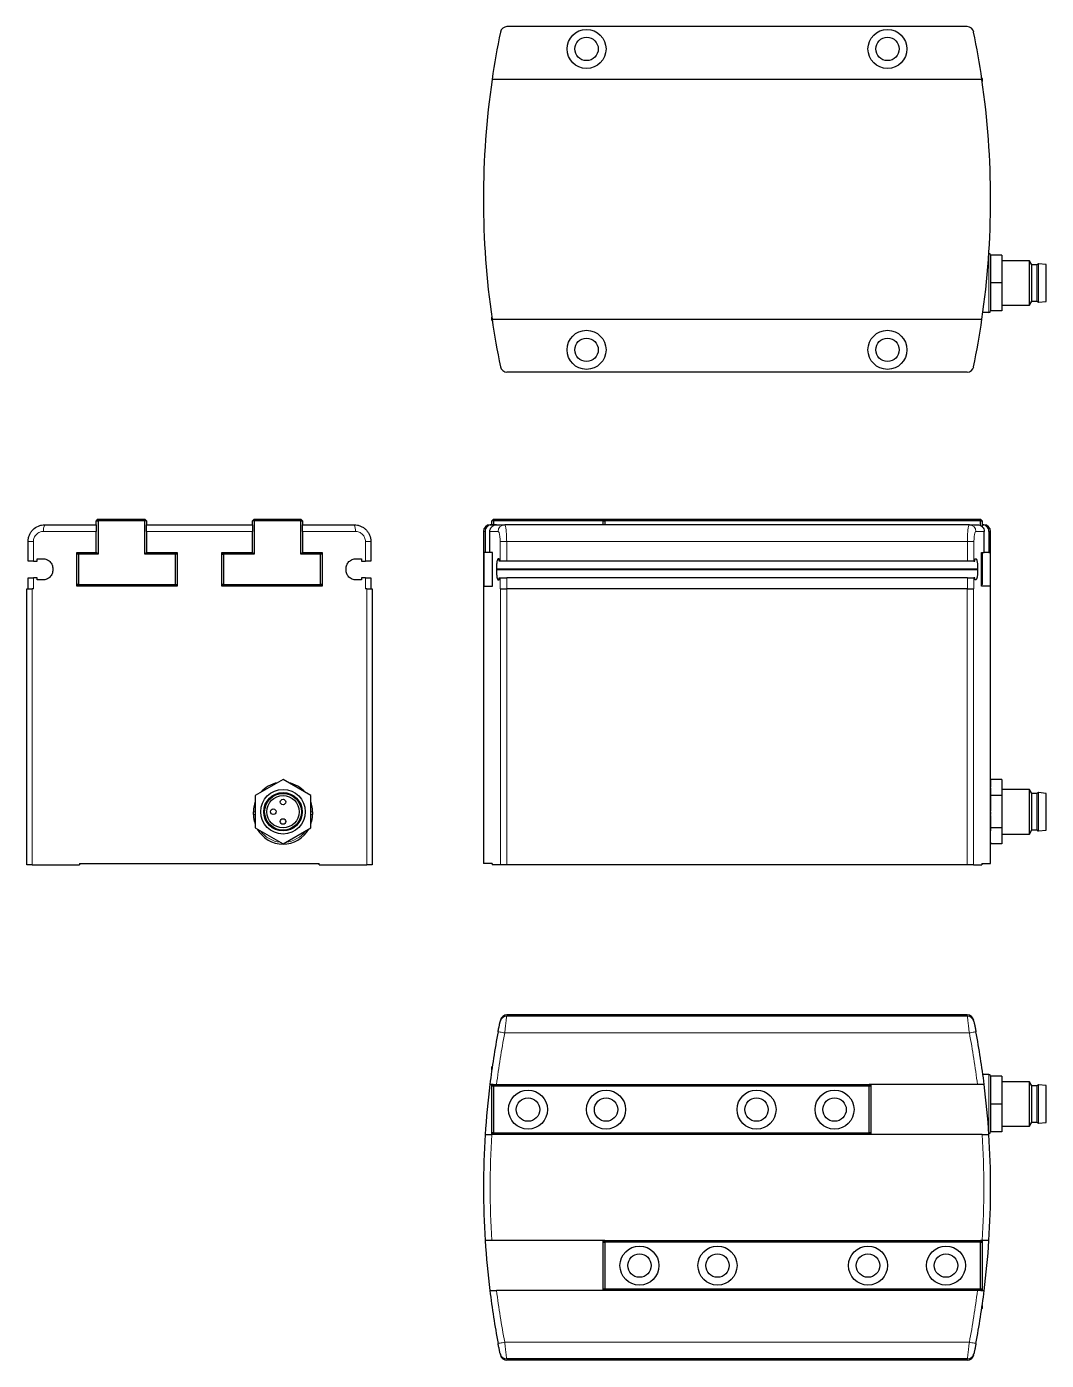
# Model space of a CAD drawing. Header units: millimetres. Extents: x 13 to 398, y 30 to 269.
# Drawn here: x 12.6 to 195.5, y 30 to 269.4 of the extents above; entities that cross this region are included whole.
import ezdxf

# ---------------------------------------------------------------- set-up
doc = ezdxf.new("R2010")
doc.units = ezdxf.units.MM

msp = doc.modelspace()

# ---------------------------------------------------------------- linework, layer by layer
at = {"color": 7, "linetype": 'Continuous', "lineweight": 25}
for p, q in [((181.32, 269.36), (98.75, 269.36)), ((183.98, 259.86), (96.08, 259.86)), ((184.03, 260.06), (183.94, 260.15)), ((184.03, 260.06), (183.95, 260.06)), ((184.03, 260.06), (184.03, 259.52)), ((185.23, 228.66), (185.22, 228.66)), ((185.53, 228.36), (185.53, 228.35)), ((187.53, 228.35), (185.53, 228.35)), ((185.53, 228.35), (185.53, 227.41)), ((185.53, 227.41), (185.53, 223.87)), ((187.53, 228.35), (187.53, 223.36)), ((192.5, 227.36), (187.53, 227.36)), ((192.93, 226.61), (192.5, 227.36)), ((192.5, 219.36), (192.5, 227.36)), ((193.91, 226.61), (192.93, 226.61)), ((192.93, 220.11), (192.93, 226.61)), ((193.91, 220.11), (193.91, 226.61)), ((195.53, 226.66), (194.13, 226.81)), ((195.53, 220.06), (195.53, 226.66)), ((185.53, 223.87), (185.53, 223.36)), ((187.53, 223.36), (185.53, 223.36)), ((185.53, 223.36), (185.53, 222.84)), ((185.53, 222.84), (185.53, 219.31)), ((187.53, 223.36), (187.53, 218.36)), ((185.23, 218.06), (184.15, 218.06)), ((185.53, 219.31), (185.53, 218.36)), ((185.53, 218.36), (185.53, 218.36)), ((187.53, 218.36), (185.53, 218.36)), ((187.53, 219.36), (192.5, 219.36)), ((192.5, 219.36), (192.93, 220.11)), ((192.93, 220.11), (193.91, 220.11)), ((194.13, 219.91), (195.53, 220.06)), ((96.03, 216.66), (96.03, 217.2)), ((96.03, 216.66), (96.11, 216.66)), ((96.03, 216.66), (96.12, 216.57)), ((96.08, 216.86), (183.98, 216.86)), ((181.32, 207.36), (98.75, 207.36)), ((15.82, 179.96), (25.07, 179.96)), ((25.37, 180.96), (25.07, 180.66)), ((25.07, 180.66), (25.37, 180.66)), ((25.07, 179.83), (25.07, 180.66)), ((25.37, 180.96), (33.77, 180.96)), ((25.37, 180.96), (25.37, 180.66)), ((25.37, 180.66), (25.37, 174.66)), ((33.77, 180.66), (25.37, 180.66)), ((33.77, 180.96), (33.77, 180.66)), ((34.07, 180.66), (33.77, 180.96)), ((33.77, 174.66), (33.77, 180.66)), ((34.07, 180.66), (33.77, 180.66)), ((34.07, 180.66), (34.07, 180.03)), ((34.07, 179.96), (53.07, 179.96)), ((53.07, 180.66), (53.37, 180.96)), ((53.07, 180.03), (53.07, 180.66)), ((53.37, 180.66), (53.07, 180.66)), ((53.37, 180.66), (53.37, 180.96)), ((53.37, 180.96), (61.77, 180.96)), ((53.37, 180.66), (53.37, 174.66)), ((61.77, 180.66), (53.37, 180.66)), ((61.77, 180.96), (62.07, 180.66)), ((61.77, 180.66), (61.77, 180.96)), ((61.77, 174.66), (61.77, 180.66)), ((61.77, 180.66), (62.07, 180.66)), ((62.07, 180.66), (62.07, 180.03)), ((62.07, 179.96), (71.32, 179.96)), ((95.73, 179.96), (96.04, 179.96)), ((96.33, 180.96), (96.03, 180.66)), ((96.33, 180.66), (96.03, 180.66)), ((96.03, 179.96), (96.03, 180.66)), ((96.89, 179.96), (96.04, 179.96)), ((96.33, 180.66), (96.33, 180.96)), ((96.33, 180.96), (116.33, 180.96)), ((96.33, 180.66), (96.33, 179.96)), ((116.03, 180.66), (96.33, 180.66)), ((96.89, 179.96), (98.34, 179.96)), ((181.72, 179.96), (98.34, 179.96)), ((116.03, 180.66), (116.33, 180.96)), ((116.03, 180.66), (116.33, 180.66)), ((116.03, 179.96), (116.03, 180.66)), ((116.33, 180.96), (183.73, 180.96)), ((116.33, 180.96), (116.33, 180.66)), ((183.73, 180.66), (116.33, 180.66)), ((116.33, 180.66), (116.33, 179.96)), ((181.72, 179.96), (183.18, 179.96)), ((183.73, 180.96), (183.73, 180.66)), ((183.73, 180.96), (184.03, 180.66)), ((183.73, 179.83), (183.73, 180.66)), ((183.73, 180.66), (184.03, 180.66)), ((184.03, 180.66), (184.03, 179.59)), ((184.03, 179.96), (184.33, 179.96)), ((25.07, 174.96), (25.07, 178.76)), ((34.07, 178.76), (34.07, 174.96)), ((53.07, 174.96), (53.07, 178.76)), ((62.07, 178.76), (62.07, 174.96)), ((94.53, 178.76), (94.53, 119.16)), ((94.83, 178.76), (94.83, 174.96)), ((95.68, 174.96), (95.68, 178.76)), ((184.39, 174.96), (184.39, 178.76)), ((185.23, 178.76), (185.23, 174.96)), ((185.53, 119.16), (185.53, 178.76)), ((12.82, 173.46), (12.82, 176.96)), ((21.87, 174.96), (21.57, 174.66)), ((21.57, 174.96), (25.07, 174.96)), ((21.57, 168.96), (21.57, 174.96)), ((21.87, 174.66), (21.87, 174.96)), ((25.37, 174.66), (25.07, 174.96)), ((34.07, 174.96), (33.77, 174.66)), ((34.07, 174.96), (39.57, 174.96)), ((39.27, 174.96), (39.27, 174.66)), ((39.57, 174.66), (39.27, 174.96)), ((39.57, 174.96), (39.57, 168.96)), ((47.57, 174.66), (47.87, 174.96)), ((47.57, 174.96), (53.07, 174.96)), ((47.57, 168.96), (47.57, 174.96)), ((47.87, 174.66), (47.87, 174.96)), ((53.37, 174.66), (53.07, 174.96)), ((62.07, 174.96), (61.77, 174.66)), ((62.07, 174.96), (65.57, 174.96)), ((65.27, 174.96), (65.27, 174.66)), ((65.27, 174.96), (65.57, 174.66)), ((65.57, 174.96), (65.57, 168.96)), ((74.32, 176.96), (74.32, 173.46)), ((94.83, 174.96), (94.59, 174.96)), ((94.59, 174.96), (94.59, 168.96)), ((95.68, 174.96), (94.83, 174.96)), ((96.15, 174.96), (95.68, 174.96)), ((96.15, 168.96), (96.15, 174.96)), ((183.91, 174.96), (184.39, 174.96)), ((183.91, 168.96), (183.91, 174.96)), ((184.03, 174.66), (183.91, 174.79)), ((184.03, 174.96), (184.03, 174.66)), ((185.23, 174.96), (184.39, 174.96)), ((185.23, 174.96), (185.48, 174.96)), ((185.48, 174.96), (185.48, 168.96)), ((13.78, 173.46), (12.82, 173.46)), ((13.78, 173.46), (14.47, 173.46)), ((14.47, 173.86), (15.47, 173.86)), ((14.47, 173.46), (14.47, 173.86)), ((21.87, 174.66), (21.57, 174.66)), ((21.87, 174.66), (21.87, 169.26)), ((25.37, 174.66), (21.87, 174.66)), ((39.27, 174.66), (33.77, 174.66)), ((39.27, 169.26), (39.27, 174.66)), ((39.57, 174.66), (39.27, 174.66)), ((47.57, 174.66), (47.87, 174.66)), ((47.87, 174.66), (47.87, 169.26)), ((53.37, 174.66), (47.87, 174.66)), ((65.27, 174.66), (61.77, 174.66)), ((65.57, 174.66), (65.27, 174.66)), ((65.27, 169.26), (65.27, 174.66)), ((71.67, 173.86), (72.67, 173.86)), ((72.67, 173.86), (72.67, 173.46)), ((72.67, 173.46), (73.36, 173.46)), ((74.32, 173.46), (73.36, 173.46)), ((97.38, 173.86), (97.19, 173.86)), ((97.38, 173.46), (97.38, 173.86)), ((97.52, 173.46), (97.38, 173.46)), ((98.7, 173.46), (97.52, 173.46)), ((181.37, 173.46), (98.7, 173.46)), ((182.54, 173.46), (181.37, 173.46)), ((182.54, 173.46), (182.68, 173.46)), ((182.68, 173.86), (182.88, 173.86)), ((182.68, 173.46), (182.68, 173.86)), ((184.03, 174.66), (183.91, 174.66)), ((184.03, 174.66), (184.03, 169.26)), ((12.82, 168.46), (12.82, 170.46)), ((12.82, 170.46), (13.78, 170.46)), ((14.47, 170.46), (13.78, 170.46)), ((14.47, 170.06), (14.47, 170.46)), ((15.47, 170.06), (14.47, 170.06)), ((17.27, 172.06), (17.27, 171.86)), ((69.87, 171.86), (69.87, 172.06)), ((72.67, 170.06), (71.67, 170.06)), ((72.67, 170.46), (72.67, 170.06)), ((73.36, 170.46), (72.67, 170.46)), ((73.36, 170.46), (74.32, 170.46)), ((74.32, 170.46), (74.32, 168.46)), ((96.86, 172.06), (96.86, 171.86)), ((97.19, 170.06), (97.38, 170.06)), ((97.38, 170.06), (97.38, 170.46)), ((97.38, 170.46), (97.52, 170.46)), ((97.52, 170.46), (98.7, 170.46)), ((181.37, 170.46), (98.7, 170.46)), ((181.37, 170.46), (182.54, 170.46)), ((182.68, 170.46), (182.54, 170.46)), ((182.68, 170.06), (182.68, 170.46)), ((182.88, 170.06), (182.68, 170.06)), ((183.21, 172.06), (183.21, 171.86)), ((12.57, 118.96), (12.57, 168.46)), ((12.57, 168.46), (13.53, 168.46)), ((13.78, 168.46), (13.53, 168.46)), ((21.87, 169.26), (21.57, 169.26)), ((21.57, 169.26), (21.87, 168.96)), ((39.57, 168.96), (21.57, 168.96)), ((21.87, 169.26), (39.27, 169.26)), ((21.87, 169.26), (21.87, 168.96)), ((39.27, 169.26), (39.57, 169.26)), ((39.27, 169.26), (39.27, 168.96)), ((39.27, 168.96), (39.57, 169.26)), ((47.87, 169.26), (47.57, 169.26)), ((47.87, 168.96), (47.57, 169.26)), ((65.57, 168.96), (47.57, 168.96)), ((47.87, 168.96), (47.87, 169.26)), ((47.87, 169.26), (65.27, 169.26)), ((65.27, 168.96), (65.27, 169.26)), ((65.57, 169.26), (65.27, 169.26)), ((65.57, 169.26), (65.27, 168.96)), ((73.61, 168.46), (73.36, 168.46)), ((73.61, 168.46), (74.57, 168.46)), ((74.57, 168.46), (74.57, 118.96)), ((94.59, 168.96), (96.15, 168.96)), ((97.52, 168.46), (97.57, 168.46)), ((97.57, 168.46), (98.75, 168.46)), ((181.32, 168.46), (98.75, 168.46)), ((181.32, 168.46), (182.49, 168.46)), ((182.54, 168.46), (182.49, 168.46)), ((184.03, 169.26), (183.91, 169.26)), ((184.03, 169.26), (183.91, 169.14)), ((185.48, 168.96), (183.91, 168.96)), ((58.57, 134.23), (53.58, 131.35)), ((63.57, 131.35), (58.57, 134.23)), ((187.53, 134.23), (185.53, 134.23)), ((185.53, 134.23), (185.53, 132.88)), ((187.53, 134.23), (187.53, 131.35)), ((185.53, 132.7), (185.53, 131.35)), ((192.5, 132.46), (187.53, 132.46)), ((192.93, 131.71), (192.5, 132.46)), ((192.5, 128.46), (192.5, 132.46)), ((193.91, 131.71), (192.93, 131.71)), ((192.93, 128.46), (192.93, 131.71)), ((193.91, 128.46), (193.91, 131.71)), ((195.53, 131.76), (194.13, 131.91)), ((195.53, 128.46), (195.53, 131.76)), ((53.58, 131.35), (53.58, 125.58)), ((63.57, 125.58), (63.57, 131.35)), ((187.53, 131.35), (185.53, 131.35)), ((185.53, 131.35), (185.53, 128.64)), ((187.53, 131.35), (187.53, 125.58)), ((53.27, 127.96), (53.27, 128.46)), ((63.87, 128.46), (63.87, 127.96)), ((185.53, 128.46), (185.53, 127.96)), ((185.53, 127.79), (185.53, 125.58)), ((192.5, 124.46), (192.5, 128.46)), ((192.93, 125.21), (192.93, 128.46)), ((193.91, 125.21), (193.91, 128.46)), ((195.53, 125.16), (195.53, 128.46)), ((53.58, 125.58), (58.57, 122.69)), ((58.57, 122.69), (63.57, 125.58)), ((187.53, 125.58), (185.53, 125.58)), ((185.53, 125.58), (185.53, 125.03)), ((187.53, 125.58), (187.53, 122.69)), ((187.53, 124.46), (192.5, 124.46)), ((192.5, 124.46), (192.93, 125.21)), ((192.93, 125.21), (193.91, 125.21)), ((194.13, 125.01), (195.53, 125.16)), ((185.53, 122.99), (185.53, 122.69)), ((187.53, 122.69), (185.53, 122.69)), ((13.53, 118.96), (12.57, 118.96)), ((13.53, 118.96), (22.07, 118.96)), ((22.07, 119.16), (65.07, 119.16)), ((22.07, 119.16), (22.07, 118.96)), ((65.07, 118.96), (65.07, 119.16)), ((65.07, 118.96), (73.61, 118.96)), ((74.57, 118.96), (73.61, 118.96)), ((96.08, 119.16), (94.53, 119.16)), ((96.08, 119.16), (96.08, 118.96)), ((97.57, 118.96), (96.08, 118.96)), ((98.75, 118.96), (97.57, 118.96)), ((181.32, 118.96), (98.75, 118.96)), ((182.49, 118.96), (181.32, 118.96)), ((182.49, 118.96), (183.98, 118.96)), ((183.98, 119.16), (185.53, 119.16)), ((183.98, 119.16), (183.98, 118.96)), ((181.37, 91.76), (98.7, 91.76)), ((181.32, 92.01), (98.75, 92.01)), ((96.03, 82.71), (96.12, 82.8)), ((96.03, 82.71), (96.11, 82.71)), ((96.03, 82.17), (96.03, 82.71)), ((96.33, 79.51), (96.03, 79.21)), ((96.03, 79.21), (96.03, 79.51)), ((96.03, 70.81), (96.03, 79.21)), ((96.33, 79.21), (96.03, 79.21)), ((96.33, 79.21), (96.33, 79.51)), ((96.33, 79.51), (163.73, 79.51)), ((96.33, 79.21), (96.33, 70.81)), ((163.73, 79.21), (96.33, 79.21)), ((163.73, 79.21), (163.73, 79.51)), ((164.03, 79.21), (163.73, 79.51)), ((183.18, 79.51), (163.73, 79.51)), ((163.73, 70.81), (163.73, 79.21)), ((164.03, 79.21), (163.73, 79.21)), ((164.03, 79.51), (164.03, 79.21)), ((164.03, 79.21), (164.03, 70.81)), ((185.23, 81.31), (184.15, 81.31)), ((185.53, 81.01), (185.53, 81)), ((187.53, 81), (185.53, 81)), ((185.53, 81), (185.53, 78.66)), ((187.53, 81), (187.53, 76.01)), ((192.5, 80.01), (187.53, 80.01)), ((192.93, 79.26), (192.5, 80.01)), ((192.5, 72.01), (192.5, 80.01)), ((193.91, 79.26), (192.93, 79.26)), ((192.93, 72.76), (192.93, 79.26)), ((193.91, 72.76), (193.91, 79.26)), ((195.53, 79.31), (194.13, 79.46)), ((195.53, 72.71), (195.53, 79.31)), ((185.53, 78.66), (185.53, 78.35)), ((185.53, 78.35), (185.53, 76.01)), ((187.53, 76.01), (185.53, 76.01)), ((185.53, 76.01), (185.53, 73.66)), ((187.53, 76.01), (187.53, 71.01)), ((185.53, 73.66), (185.53, 73.36)), ((185.53, 73.36), (185.53, 71.01)), ((187.53, 72.01), (192.5, 72.01)), ((192.5, 72.01), (192.93, 72.76)), ((192.93, 72.76), (193.91, 72.76)), ((194.13, 72.56), (195.53, 72.71)), ((96.33, 70.81), (96.03, 70.81)), ((96.33, 70.51), (96.03, 70.81)), ((96.03, 70.51), (96.03, 70.81)), ((96.33, 70.51), (96.04, 70.51)), ((96.33, 70.81), (163.73, 70.81)), ((96.33, 70.51), (96.33, 70.81)), ((163.73, 70.51), (96.33, 70.51)), ((164.03, 70.81), (163.73, 70.81)), ((163.73, 70.51), (163.73, 70.81)), ((164.03, 70.81), (163.73, 70.51)), ((184.03, 70.51), (163.73, 70.51)), ((164.03, 70.81), (164.03, 70.51)), ((185.23, 70.71), (185.22, 70.71)), ((187.53, 71.01), (185.53, 71.01)), ((185.53, 71.01), (185.53, 71.01)), ((116.33, 51.51), (96.04, 51.51)), ((116.03, 51.21), (116.33, 51.51)), ((116.03, 51.21), (116.03, 51.51)), ((116.03, 51.21), (116.33, 51.21)), ((116.03, 42.81), (116.03, 51.21)), ((116.33, 51.51), (116.33, 51.21)), ((116.33, 51.51), (183.73, 51.51)), ((183.73, 51.21), (116.33, 51.21)), ((116.33, 51.21), (116.33, 42.81)), ((183.73, 51.51), (183.73, 51.21)), ((183.73, 51.51), (184.03, 51.21)), ((184.03, 51.51), (183.73, 51.51)), ((183.73, 42.81), (183.73, 51.21)), ((183.73, 51.21), (184.03, 51.21)), ((184.03, 51.51), (184.03, 51.21)), ((184.03, 51.21), (184.03, 42.81)), ((116.33, 42.51), (96.89, 42.51)), ((116.03, 42.81), (116.33, 42.81)), ((116.03, 42.81), (116.33, 42.51)), ((116.03, 42.51), (116.03, 42.81)), ((116.33, 42.81), (183.73, 42.81)), ((116.33, 42.81), (116.33, 42.51)), ((183.73, 42.51), (116.33, 42.51)), ((183.73, 42.81), (184.03, 42.81)), ((183.73, 42.81), (183.73, 42.51)), ((183.73, 42.51), (184.03, 42.81)), ((184.03, 42.81), (184.03, 42.51)), ((184.03, 39.31), (183.94, 39.22)), ((184.03, 39.31), (183.95, 39.31)), ((184.03, 39.85), (184.03, 39.31)), ((181.37, 30.26), (98.7, 30.26)), ((181.32, 30.01), (98.75, 30.01))]:
    msp.add_line(p, q, dxfattribs=at)
at = {"color": 8, "linetype": 'Continuous', "lineweight": 18}
for p, q in [((185.23, 218.06), (185.23, 228.66)), ((194.13, 219.91), (194.13, 226.81)), ((25.07, 178.76), (15.6, 178.76)), ((53.07, 178.76), (34.07, 178.76)), ((71.55, 178.76), (62.07, 178.76)), ((94.83, 178.76), (94.53, 178.76)), ((97.16, 178.76), (95.68, 178.76)), ((184.39, 178.76), (182.9, 178.76)), ((185.53, 178.76), (185.23, 178.76)), ((12.82, 176.96), (13.78, 176.96)), ((13.78, 176.96), (13.78, 173.46)), ((73.36, 173.46), (73.36, 176.96)), ((73.36, 176.96), (74.32, 176.96)), ((97.52, 173.46), (97.52, 176.96)), ((97.52, 176.96), (98.7, 176.96)), ((98.7, 176.96), (98.7, 173.46)), ((181.37, 176.96), (98.7, 176.96)), ((181.37, 173.46), (181.37, 176.96)), ((181.37, 176.96), (182.54, 176.96)), ((182.54, 176.96), (182.54, 173.46)), ((13.78, 170.46), (13.78, 168.46)), ((73.36, 168.46), (73.36, 170.46)), ((183.21, 172.06), (96.86, 172.06)), ((183.21, 171.86), (96.86, 171.86)), ((97.52, 168.46), (97.52, 170.46)), ((98.7, 170.46), (98.7, 168.46)), ((181.37, 168.46), (181.37, 170.46)), ((182.54, 170.46), (182.54, 168.46)), ((13.53, 168.46), (13.53, 118.96)), ((73.61, 118.96), (73.61, 168.46)), ((97.57, 118.96), (97.57, 168.46)), ((98.75, 168.46), (98.75, 118.96)), ((181.32, 118.96), (181.32, 168.46)), ((182.49, 168.46), (182.49, 118.96)), ((194.13, 128.46), (194.13, 131.91)), ((53.27, 128.46), (53.57, 128.46)), ((53.57, 127.96), (53.27, 127.96)), ((53.57, 128.46), (53.57, 127.96)), ((63.87, 128.46), (63.57, 128.46)), ((63.57, 127.96), (63.57, 128.46)), ((63.57, 127.96), (63.87, 127.96)), ((194.13, 125.01), (194.13, 128.46)), ((181.72, 88.76), (98.34, 88.76)), ((185.23, 70.71), (185.23, 81.31)), ((194.13, 72.56), (194.13, 79.46)), ((181.72, 33.26), (98.34, 33.26))]:
    msp.add_line(p, q, dxfattribs=at)
at = {"color": 8, "linetype": 'Continuous', "lineweight": 18, "flags": 128}
for points in [[(98.34, 88.76), (98.11, 88.8), (97.89, 88.84), (97.69, 88.88), (97.51, 88.92), (97.36, 88.94), (97.25, 88.96), (97.19, 88.98), (97.16, 88.98)], [(182.9, 88.98), (182.88, 88.98), (182.81, 88.96), (182.7, 88.94), (182.56, 88.92), (182.38, 88.88), (182.17, 88.84), (181.95, 88.8), (181.72, 88.76)], [(97.16, 33.03), (97.19, 33.04), (97.25, 33.05), (97.36, 33.07), (97.51, 33.1), (97.69, 33.13), (97.89, 33.17), (98.11, 33.21), (98.34, 33.26)], [(181.72, 33.26), (181.95, 33.21), (182.17, 33.17), (182.38, 33.13), (182.56, 33.1), (182.7, 33.07), (182.81, 33.05), (182.88, 33.04), (182.9, 33.03)]]:
    msp.add_lwpolyline(points, dxfattribs=at)
at = {"color": 7, "linetype": 'Continuous', "lineweight": 25}
for centre, radius in [((113.03, 265.36), 3.5), ((167.03, 265.36), 3.5), ((113.03, 265.36), 2.1), ((167.03, 265.36), 2.1), ((113.03, 211.36), 3.5), ((113.03, 211.36), 2.1), ((167.03, 211.36), 3.5), ((167.03, 211.36), 2.1), ((58.57, 128.46), 4), ((58.57, 128.46), 3.45), ((58.57, 128.46), 3.3), ((58.57, 128.46), 2.9), ((58.57, 130.21), 0.5), ((56.82, 128.46), 0.5), ((58.57, 126.71), 0.5), ((102.53, 75.01), 3.5), ((102.53, 75.01), 2.1), ((116.53, 75.01), 3.5), ((116.53, 75.01), 2.1), ((143.53, 75.01), 3.5), ((143.53, 75.01), 2.1), ((157.53, 75.01), 3.5), ((157.53, 75.01), 2.1), ((122.53, 47.01), 3.5), ((136.53, 47.01), 3.5), ((163.53, 47.01), 3.5), ((177.53, 47.01), 3.5), ((122.53, 47.01), 2.1), ((136.53, 47.01), 2.1), ((163.53, 47.01), 2.1), ((177.53, 47.01), 2.1)]:
    msp.add_circle(centre, radius, dxfattribs=at)
at = {"color": 8, "linetype": 'Continuous', "lineweight": 18}
msp.add_circle((58.57, 128.46), 3.45, dxfattribs=at)
at = {"color": 7, "linetype": 'Continuous', "lineweight": 25}
for centre, radius, start, end in [((244.53, 238.36), 150, 168.4473, 171.7592), ((98.75, 268.16), 1.2, 90, 168.4473), ((181.32, 268.16), 1.2, 11.5527, 90), ((35.53, 238.36), 150, 8.2408, 11.5527), ((244.53, 238.36), 150, 171.7592, 188.2408), ((35.53, 238.36), 150, 351.7592, 8.2408), ((185.23, 228.36), 0.3, 0, 90), ((194.11, 226.61), 0.2, 84.2608, 179.9645), ((185.23, 218.36), 0.3, 270, 0), ((194.11, 220.11), 0.2, 180.0355, 275.7392), ((244.53, 238.36), 150, 188.2408, 191.5527), ((35.53, 238.36), 150, 348.4473, 351.7592), ((98.75, 208.56), 1.2, 191.5527, 270), ((181.32, 208.56), 1.2, 270, 348.4473), ((95.73, 178.76), 1.2, 90, 180), ((184.33, 178.76), 1.2, 0, 90), ((58.57, 128.46), 5.3, 100.5313, 139.4687), ((58.57, 128.46), 5.3, 40.5313, 79.4687), ((194.11, 131.71), 0.2, 84.2608, 179.9645), ((58.57, 128.46), 5.3, 160.5313, 180), ((58.57, 128.46), 5.3, 0, 19.4687), ((58.57, 127.96), 5.3, 180, 199.4687), ((58.57, 127.96), 5.3, 340.5313, 0), ((58.57, 127.96), 5.3, 209.443, 330.557), ((194.11, 125.21), 0.2, 180.0355, 275.7392), ((98.7, 90.56), 1.2, 90, 168.5456), ((244.53, 61.01), 150, 168.4473, 168.5456), ((98.75, 90.81), 1.2, 90, 168.4473), ((181.32, 90.81), 1.2, 11.5527, 90), ((181.37, 90.56), 1.2, 11.4544, 90), ((35.53, 61.01), 150, 11.4544, 11.5527), ((244.53, 61.01), 150, 169.2519, 172.9155), ((35.53, 61.01), 150, 7.0845, 10.7481), ((244.53, 61.01), 150, 172.9155, 176.3688), ((35.53, 61.01), 150, 3.6312, 7.0845), ((185.23, 81.01), 0.3, 0, 90), ((194.11, 79.26), 0.2, 84.2608, 179.9645), ((194.11, 72.76), 0.2, 180.0355, 275.7392), ((244.53, 61.01), 150, 176.3688, 183.6312), ((185.23, 71.01), 0.3, 270, 0), ((35.53, 61.01), 150, 356.3688, 3.6312), ((244.53, 61.01), 150, 183.6312, 187.0845), ((35.53, 61.01), 150, 352.9126, 356.3688), ((244.53, 61.01), 150, 187.0845, 190.7481), ((35.53, 61.01), 150, 349.2519, 352.9155), ((98.7, 31.46), 1.2, 191.4544, 270), ((244.53, 61.01), 150, 191.4544, 191.5527), ((181.37, 31.46), 1.2, 270, 348.5456), ((35.53, 61.01), 150, 348.4473, 348.5456), ((98.75, 31.21), 1.2, 191.5527, 270), ((181.32, 31.21), 1.2, 270, 348.4473)]:
    msp.add_arc(centre, radius, start, end, dxfattribs=at)
at = {"color": 8, "linetype": 'Continuous', "lineweight": 18}
for centre, radius, start, end in [((17.37, 179.05), 1.8, 149.6145, 189.2579), ((69.77, 179.05), 1.8, 350.7421, 30.3855), ((98.35, 178.77), 1.19, 90.5115, 180.5026), ((181.71, 178.77), 1.19, 359.4974, 89.4885), ((58.57, 128.46), 5, 178.0041, 180), ((58.57, 127.96), 5, 180, 181.9959), ((58.57, 128.46), 5, 0, 1.9959), ((58.57, 127.96), 5, 358.0041, 0), ((58.57, 127.96), 5, 215.8939, 264.1061), ((58.57, 127.96), 5, 275.8939, 324.1061), ((244.53, 61.01), 148.8, 169.2519, 172.8581), ((35.53, 61.01), 148.8, 7.1419, 10.7481), ((244.53, 61.01), 148.8, 176.3395, 183.6605), ((35.53, 61.01), 148.8, 356.3395, 3.6605), ((244.53, 61.01), 148.8, 187.1419, 190.7481), ((35.53, 61.01), 148.8, 349.2519, 352.8581)]:
    msp.add_arc(centre, radius, start, end, dxfattribs=at)
at = {"color": 7, "linetype": 'Continuous', "lineweight": 25}
for points, knots in [([(12.82, 176.96), (12.82, 177.16), (12.84, 177.36), (12.92, 177.74), (12.98, 177.93), (13.13, 178.3), (13.22, 178.47), (13.44, 178.8), (13.57, 178.95), (13.98, 179.36), (14.31, 179.59), (14.85, 179.81), (15.04, 179.87), (15.43, 179.94), (15.62, 179.96), (15.82, 179.96)], [0, 0, 0, 0, 0.125, 0.125, 0.25, 0.25, 0.375, 0.375, 0.5, 0.5, 0.75, 0.75, 0.875, 0.875, 1, 1, 1, 1]), ([(25.07, 179.96), (25.07, 179.96), (25.07, 179.93), (25.07, 179.81), (25.07, 179.72), (25.07, 179.5), (25.07, 179.37), (25.07, 179.08), (25.07, 178.92), (25.07, 178.76)], [0, 0, 0, 0, 0.25, 0.25, 0.5, 0.5, 0.75, 0.75, 1, 1, 1, 1]), ([(34.07, 178.76), (34.07, 178.92), (34.07, 179.08), (34.07, 179.37), (34.07, 179.5), (34.07, 179.72), (34.07, 179.81), (34.07, 179.93), (34.07, 179.96), (34.07, 179.96)], [0, 0, 0, 0, 0.25, 0.25, 0.5, 0.5, 0.75, 0.75, 1, 1, 1, 1]), ([(53.07, 179.96), (53.07, 179.96), (53.07, 179.93), (53.07, 179.81), (53.07, 179.72), (53.07, 179.5), (53.07, 179.37), (53.07, 179.08), (53.07, 178.92), (53.07, 178.76)], [0, 0, 0, 0, 0.25, 0.25, 0.5, 0.5, 0.75, 0.75, 1, 1, 1, 1]), ([(62.07, 178.76), (62.07, 178.92), (62.07, 179.08), (62.07, 179.37), (62.07, 179.5), (62.07, 179.72), (62.07, 179.81), (62.07, 179.93), (62.07, 179.96), (62.07, 179.96)], [0, 0, 0, 0, 0.25, 0.25, 0.5, 0.5, 0.75, 0.75, 1, 1, 1, 1]), ([(71.32, 179.96), (71.52, 179.96), (71.71, 179.94), (72.1, 179.87), (72.29, 179.81), (72.65, 179.66), (72.82, 179.57), (73.15, 179.35), (73.3, 179.23), (73.58, 178.95), (73.7, 178.8), (73.92, 178.47), (74.02, 178.3), (74.24, 177.76), (74.32, 177.36), (74.32, 176.96)], [0, 0, 0, 0, 0.125, 0.125, 0.25, 0.25, 0.375, 0.375, 0.5, 0.5, 0.625, 0.625, 0.75, 0.75, 1, 1, 1, 1]), ([(96.04, 179.96), (95.88, 179.96), (95.72, 179.93), (95.43, 179.81), (95.3, 179.72), (95.08, 179.5), (94.99, 179.37), (94.87, 179.08), (94.83, 178.92), (94.83, 178.76)], [0, 0, 0, 0, 0.25, 0.25, 0.5, 0.5, 0.75, 0.75, 1, 1, 1, 1]), ([(95.68, 178.76), (95.68, 178.92), (95.71, 179.08), (95.83, 179.37), (95.92, 179.5), (96.14, 179.72), (96.28, 179.81), (96.57, 179.93), (96.73, 179.96), (96.89, 179.96)], [0, 0, 0, 0, 0.25, 0.25, 0.5, 0.5, 0.75, 0.75, 1, 1, 1, 1]), ([(183.18, 179.96), (183.34, 179.96), (183.49, 179.93), (183.79, 179.81), (183.92, 179.72), (184.14, 179.5), (184.23, 179.37), (184.35, 179.08), (184.39, 178.92), (184.39, 178.76)], [0, 0, 0, 0, 0.25, 0.25, 0.5, 0.5, 0.75, 0.75, 1, 1, 1, 1]), ([(185.23, 178.76), (185.23, 178.92), (185.2, 179.08), (185.08, 179.37), (184.99, 179.5), (184.77, 179.72), (184.63, 179.81), (184.35, 179.93), (184.19, 179.96), (184.03, 179.96)], [0, 0, 0, 0, 0.25, 0.25, 0.5, 0.5, 0.75, 0.75, 1, 1, 1, 1]), ([(15.47, 173.86), (15.59, 173.86), (15.71, 173.85), (15.93, 173.81), (16.05, 173.77), (16.26, 173.68), (16.37, 173.63), (16.56, 173.5), (16.66, 173.43), (16.82, 173.26), (16.9, 173.17), (17.03, 172.97), (17.09, 172.87), (17.22, 172.54), (17.27, 172.3), (17.27, 172.06)], [0, 0, 0, 0, 0.125, 0.125, 0.25, 0.25, 0.375, 0.375, 0.5, 0.5, 0.625, 0.625, 0.75, 0.75, 1, 1, 1, 1]), ([(69.87, 172.06), (69.87, 172.18), (69.88, 172.3), (69.93, 172.53), (69.97, 172.65), (70.06, 172.87), (70.11, 172.97), (70.24, 173.17), (70.32, 173.26), (70.57, 173.51), (70.77, 173.64), (71.2, 173.82), (71.44, 173.86), (71.67, 173.86)], [0, 0, 0, 0, 0.125, 0.125, 0.25, 0.25, 0.375, 0.375, 0.5, 0.5, 0.75, 0.75, 1, 1, 1, 1]), ([(97.19, 173.86), (97.17, 173.86), (97.14, 173.85), (97.1, 173.81), (97.08, 173.77), (97.04, 173.68), (97.02, 173.63), (96.98, 173.5), (96.97, 173.43), (96.94, 173.26), (96.92, 173.17), (96.9, 172.97), (96.89, 172.87), (96.86, 172.54), (96.86, 172.3), (96.86, 172.06)], [0, 0, 0, 0, 0.125, 0.125, 0.25, 0.25, 0.375, 0.375, 0.5, 0.5, 0.625, 0.625, 0.75, 0.75, 1, 1, 1, 1]), ([(182.88, 173.86), (182.9, 173.86), (182.92, 173.85), (182.96, 173.81), (182.99, 173.77), (183.03, 173.68), (183.04, 173.63), (183.08, 173.5), (183.1, 173.43), (183.13, 173.26), (183.14, 173.17), (183.17, 172.97), (183.18, 172.87), (183.2, 172.54), (183.21, 172.3), (183.21, 172.06)], [0, 0, 0, 0, 0.125, 0.125, 0.25, 0.25, 0.375, 0.375, 0.5, 0.5, 0.625, 0.625, 0.75, 0.75, 1, 1, 1, 1]), ([(17.27, 171.86), (17.27, 171.74), (17.26, 171.63), (17.21, 171.39), (17.18, 171.28), (17.09, 171.06), (17.03, 170.96), (16.9, 170.76), (16.82, 170.67), (16.57, 170.42), (16.37, 170.29), (15.94, 170.11), (15.71, 170.06), (15.47, 170.06)], [0, 0, 0, 0, 0.125, 0.125, 0.25, 0.25, 0.375, 0.375, 0.5, 0.5, 0.75, 0.75, 1, 1, 1, 1]), ([(71.67, 170.06), (71.55, 170.06), (71.44, 170.08), (71.21, 170.12), (71.1, 170.15), (70.88, 170.24), (70.78, 170.3), (70.58, 170.43), (70.49, 170.5), (70.32, 170.67), (70.25, 170.76), (70.11, 170.95), (70.06, 171.06), (69.92, 171.39), (69.87, 171.62), (69.87, 171.86)], [0, 0, 0, 0, 0.125, 0.125, 0.25, 0.25, 0.375, 0.375, 0.5, 0.5, 0.625, 0.625, 0.75, 0.75, 1, 1, 1, 1]), ([(96.86, 171.86), (96.86, 171.74), (96.86, 171.63), (96.87, 171.39), (96.87, 171.28), (96.89, 171.06), (96.9, 170.96), (96.92, 170.76), (96.94, 170.67), (96.98, 170.42), (97.02, 170.29), (97.1, 170.11), (97.14, 170.06), (97.19, 170.06)], [0, 0, 0, 0, 0.125, 0.125, 0.25, 0.25, 0.375, 0.375, 0.5, 0.5, 0.75, 0.75, 1, 1, 1, 1]), ([(183.21, 171.86), (183.21, 171.74), (183.21, 171.63), (183.2, 171.39), (183.19, 171.28), (183.18, 171.06), (183.17, 170.96), (183.14, 170.76), (183.13, 170.67), (183.08, 170.42), (183.05, 170.29), (182.97, 170.11), (182.92, 170.06), (182.88, 170.06)], [0, 0, 0, 0, 0.125, 0.125, 0.25, 0.25, 0.375, 0.375, 0.5, 0.5, 0.75, 0.75, 1, 1, 1, 1]), ([(97.16, 88.98), (97.21, 89.22), (97.25, 89.45), (97.34, 89.89), (97.38, 90.09), (97.43, 90.34), (97.44, 90.42), (97.47, 90.55), (97.48, 90.61), (97.5, 90.7), (97.51, 90.74), (97.52, 90.78), (97.52, 90.8), (97.52, 90.8)], [0, 0, 0, 0, 0.25, 0.25, 0.5, 0.5, 0.625, 0.625, 0.75, 0.75, 0.875, 0.875, 1, 1, 1, 1]), ([(182.54, 90.8), (182.54, 90.8), (182.55, 90.75), (182.58, 90.61), (182.59, 90.55), (182.62, 90.42), (182.64, 90.34), (182.67, 90.17), (182.69, 90.08), (182.73, 89.88), (182.75, 89.78), (182.79, 89.56), (182.81, 89.44), (182.86, 89.22), (182.88, 89.1), (182.9, 88.98)], [0, 0, 0, 0, 0.25, 0.25, 0.375, 0.375, 0.5, 0.5, 0.625, 0.625, 0.75, 0.75, 0.875, 0.875, 1, 1, 1, 1]), ([(96.27, 79.51), (96.22, 79.51), (96.05, 79.51), (95.84, 79.51), (95.7, 79.51), (95.68, 79.51), (95.68, 79.51)], [0, 0, 0, 0, 0.129226, 0.461344, 0.791009, 1, 1, 1, 1]), ([(184.39, 79.51), (184.39, 79.51), (184.36, 79.51), (184.23, 79.51), (184.14, 79.51), (183.92, 79.51), (183.79, 79.51), (183.5, 79.51), (183.34, 79.51), (183.18, 79.51)], [0, 0, 0, 0, 0.25, 0.25, 0.5, 0.5, 0.75, 0.75, 1, 1, 1, 1]), ([(94.83, 70.51), (94.83, 70.51), (94.86, 70.51), (94.99, 70.51), (95.07, 70.51), (95.3, 70.51), (95.43, 70.51), (95.72, 70.51), (95.88, 70.51), (96.04, 70.51)], [0, 0, 0, 0, 0.25, 0.25, 0.5, 0.5, 0.75, 0.75, 1, 1, 1, 1]), ([(184.03, 70.51), (184.19, 70.51), (184.34, 70.51), (184.63, 70.51), (184.77, 70.51), (184.99, 70.51), (185.08, 70.51), (185.2, 70.51), (185.23, 70.51), (185.23, 70.51)], [0, 0, 0, 0, 0.25, 0.25, 0.5, 0.5, 0.75, 0.75, 1, 1, 1, 1]), ([(96.04, 51.51), (95.88, 51.51), (95.72, 51.51), (95.43, 51.51), (95.3, 51.51), (95.08, 51.51), (94.99, 51.51), (94.87, 51.51), (94.83, 51.51), (94.83, 51.51)], [0, 0, 0, 0, 0.25, 0.25, 0.5, 0.5, 0.75, 0.75, 1, 1, 1, 1]), ([(185.23, 51.51), (185.23, 51.51), (185.2, 51.51), (185.08, 51.51), (184.99, 51.51), (184.77, 51.51), (184.63, 51.51), (184.35, 51.51), (184.19, 51.51), (184.03, 51.51)], [0, 0, 0, 0, 0.25, 0.25, 0.5, 0.5, 0.75, 0.75, 1, 1, 1, 1]), ([(95.68, 42.51), (95.68, 42.51), (95.71, 42.51), (95.83, 42.51), (95.92, 42.51), (96.14, 42.51), (96.28, 42.51), (96.57, 42.51), (96.73, 42.51), (96.89, 42.51)], [0, 0, 0, 0, 0.25, 0.25, 0.5, 0.5, 0.75, 0.75, 1, 1, 1, 1]), ([(183.8, 42.51), (183.85, 42.51), (184.02, 42.51), (184.22, 42.51), (184.37, 42.51), (184.38, 42.51), (184.39, 42.51)], [0, 0, 0, 0, 0.12922, 0.46134, 0.791007, 1, 1, 1, 1]), ([(97.52, 31.22), (97.52, 31.22), (97.51, 31.27), (97.48, 31.41), (97.47, 31.46), (97.44, 31.6), (97.43, 31.67), (97.39, 31.84), (97.38, 31.94), (97.34, 32.13), (97.32, 32.24), (97.27, 32.46), (97.25, 32.57), (97.21, 32.8), (97.19, 32.91), (97.16, 33.03)], [0, 0, 0, 0, 0.25, 0.25, 0.375, 0.375, 0.5, 0.5, 0.625, 0.625, 0.75, 0.75, 0.875, 0.875, 1, 1, 1, 1]), ([(182.9, 33.03), (182.86, 32.8), (182.81, 32.56), (182.73, 32.13), (182.69, 31.93), (182.64, 31.67), (182.62, 31.6), (182.59, 31.46), (182.58, 31.41), (182.56, 31.31), (182.56, 31.28), (182.55, 31.23), (182.54, 31.22), (182.54, 31.22)], [0, 0, 0, 0, 0.25, 0.25, 0.5, 0.5, 0.625, 0.625, 0.75, 0.75, 0.875, 0.875, 1, 1, 1, 1])]:
    msp.add_open_spline(points, degree=3, knots=knots, dxfattribs=at)
at = {"color": 8, "linetype": 'Continuous', "lineweight": 18}
for points, knots in [([(98.34, 179.96), (98.37, 179.96), (98.39, 179.94), (98.43, 179.87), (98.45, 179.81), (98.5, 179.66), (98.52, 179.57), (98.55, 179.35), (98.57, 179.23), (98.61, 178.95), (98.62, 178.8), (98.65, 178.47), (98.66, 178.3), (98.69, 177.76), (98.7, 177.36), (98.7, 176.96)], [0, 0, 0, 0, 0.125, 0.125, 0.25, 0.25, 0.375, 0.375, 0.5, 0.5, 0.625, 0.625, 0.75, 0.75, 1, 1, 1, 1]), ([(181.37, 176.96), (181.37, 177.16), (181.37, 177.36), (181.38, 177.74), (181.39, 177.93), (181.41, 178.3), (181.42, 178.47), (181.44, 178.8), (181.46, 178.95), (181.51, 179.36), (181.55, 179.59), (181.61, 179.81), (181.63, 179.87), (181.68, 179.94), (181.7, 179.96), (181.72, 179.96)], [0, 0, 0, 0, 0.125, 0.125, 0.25, 0.25, 0.375, 0.375, 0.5, 0.5, 0.75, 0.75, 0.875, 0.875, 1, 1, 1, 1]), ([(15.6, 178.76), (15.36, 178.76), (15.13, 178.72), (14.69, 178.54), (14.49, 178.41), (14.24, 178.16), (14.16, 178.07), (14.03, 177.87), (13.97, 177.77), (13.88, 177.55), (13.84, 177.44), (13.8, 177.2), (13.78, 177.08), (13.78, 176.96)], [0, 0, 0, 0, 0.25, 0.25, 0.5, 0.5, 0.625, 0.625, 0.75, 0.75, 0.875, 0.875, 1, 1, 1, 1]), ([(73.36, 176.96), (73.36, 177.2), (73.31, 177.44), (73.17, 177.77), (73.11, 177.88), (72.98, 178.07), (72.9, 178.16), (72.74, 178.33), (72.64, 178.4), (72.45, 178.53), (72.34, 178.59), (72.12, 178.67), (72.01, 178.71), (71.78, 178.75), (71.66, 178.76), (71.55, 178.76)], [0, 0, 0, 0, 0.25, 0.25, 0.375, 0.375, 0.5, 0.5, 0.625, 0.625, 0.75, 0.75, 0.875, 0.875, 1, 1, 1, 1]), ([(97.52, 176.96), (97.52, 177.2), (97.51, 177.44), (97.48, 177.77), (97.47, 177.88), (97.44, 178.07), (97.43, 178.16), (97.39, 178.33), (97.38, 178.4), (97.34, 178.53), (97.32, 178.59), (97.27, 178.67), (97.25, 178.71), (97.21, 178.75), (97.19, 178.76), (97.16, 178.76)], [0, 0, 0, 0, 0.25, 0.25, 0.375, 0.375, 0.5, 0.5, 0.625, 0.625, 0.75, 0.75, 0.875, 0.875, 1, 1, 1, 1]), ([(182.9, 178.76), (182.86, 178.76), (182.81, 178.72), (182.73, 178.54), (182.69, 178.41), (182.64, 178.16), (182.62, 178.07), (182.59, 177.87), (182.58, 177.77), (182.56, 177.55), (182.56, 177.44), (182.55, 177.2), (182.54, 177.08), (182.54, 176.96)], [0, 0, 0, 0, 0.25, 0.25, 0.5, 0.5, 0.625, 0.625, 0.75, 0.75, 0.875, 0.875, 1, 1, 1, 1]), ([(98.7, 91.76), (98.7, 91.76), (98.69, 91.74), (98.68, 91.66), (98.68, 91.6), (98.66, 91.45), (98.65, 91.36), (98.62, 91.14), (98.61, 91.01), (98.56, 90.6), (98.52, 90.26), (98.45, 89.72), (98.43, 89.54), (98.39, 89.15), (98.37, 88.95), (98.34, 88.76)], [0, 0, 0, 0, 0.125, 0.125, 0.25, 0.25, 0.375, 0.375, 0.5, 0.5, 0.75, 0.75, 0.875, 0.875, 1, 1, 1, 1]), ([(181.72, 88.76), (181.7, 88.95), (181.68, 89.15), (181.63, 89.53), (181.61, 89.72), (181.57, 90.08), (181.55, 90.26), (181.51, 90.58), (181.49, 90.74), (181.46, 91.01), (181.44, 91.14), (181.42, 91.36), (181.41, 91.45), (181.38, 91.68), (181.37, 91.76), (181.37, 91.76)], [0, 0, 0, 0, 0.125, 0.125, 0.25, 0.25, 0.375, 0.375, 0.5, 0.5, 0.625, 0.625, 0.75, 0.75, 1, 1, 1, 1]), ([(98.34, 33.26), (98.37, 33.06), (98.39, 32.87), (98.43, 32.48), (98.45, 32.29), (98.5, 31.93), (98.52, 31.76), (98.55, 31.43), (98.57, 31.28), (98.61, 31), (98.62, 30.88), (98.65, 30.66), (98.66, 30.56), (98.69, 30.34), (98.7, 30.26), (98.7, 30.26)], [0, 0, 0, 0, 0.125, 0.125, 0.25, 0.25, 0.375, 0.375, 0.5, 0.5, 0.625, 0.625, 0.75, 0.75, 1, 1, 1, 1]), ([(181.37, 30.26), (181.37, 30.26), (181.37, 30.28), (181.38, 30.35), (181.39, 30.41), (181.41, 30.56), (181.42, 30.65), (181.44, 30.87), (181.46, 31), (181.51, 31.42), (181.55, 31.75), (181.61, 32.29), (181.63, 32.48), (181.68, 32.86), (181.7, 33.06), (181.72, 33.26)], [0, 0, 0, 0, 0.125, 0.125, 0.25, 0.25, 0.375, 0.375, 0.5, 0.5, 0.75, 0.75, 0.875, 0.875, 1, 1, 1, 1])]:
    msp.add_open_spline(points, degree=3, knots=knots, dxfattribs=at)

doc.saveas('drawing.dxf')
